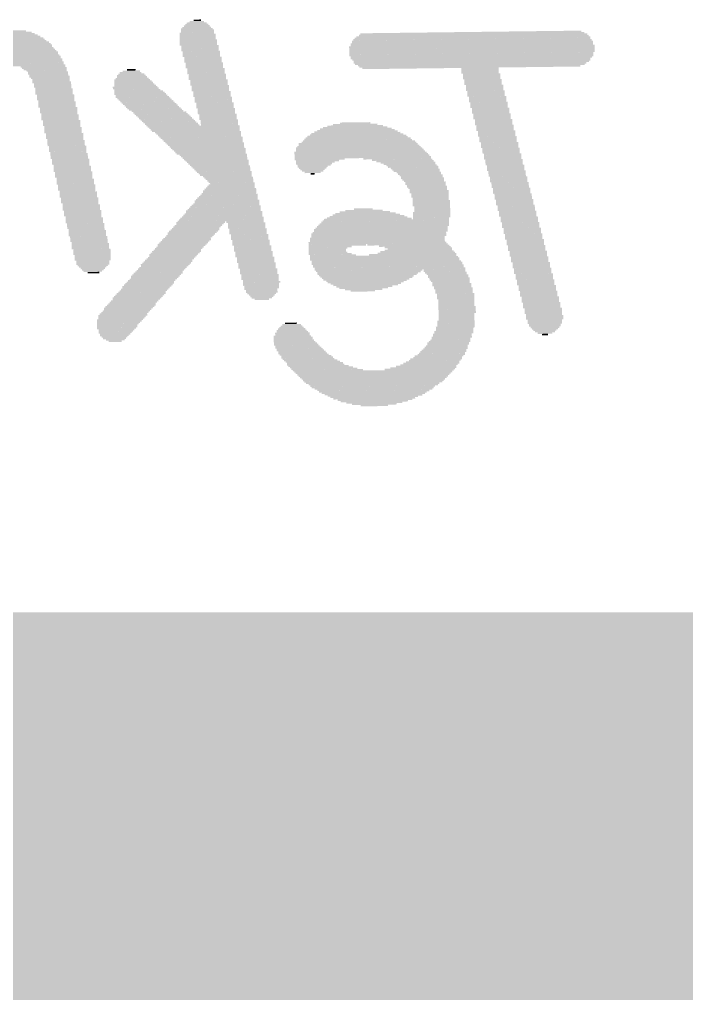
# Model space of a CAD drawing. Extents: x -28.5 to 28.5, y -1.2 to 59.4.
# Drawn here: x 0.14 to 4.87, y 20.16 to 27.06 of the extents above; entities that cross this region are included whole.
import ezdxf

# ---------------------------------------------------------------- set-up
doc = ezdxf.new("R2010")
doc.units = 0
doc.layers.add('22', color=253, linetype='CONTINUOUS')

# ---------------------------------------------------------------- blocks, each defined once
blk = doc.blocks.new('RECT')
blk.add_solid([(-0.5, -0.5), (0.5, -0.5), (-0.5, 0.5), (0.5, 0.5)])

msp = doc.modelspace()

# ---------------------------------------------------------------- block references
at = {"layer": '22', "yscale": 0.0102, "rotation": 180.7}
for p, xscale in [((1.3978, 27.0423), 0.1016), ((1.4027, 27.0525), 0.0508), ((0.1134, 26.9657), 0.2337), ((0.1082, 26.9758), 0.1626), ((1.3984, 26.9915), 0.2235), ((1.4036, 26.9814), 0.2337), ((1.4037, 26.9713), 0.2337), ((1.3982, 27.0017), 0.2032), ((1.3981, 27.0118), 0.1829), ((1.398, 27.022), 0.1626), ((1.3979, 27.0322), 0.1422), ((3.3394, 26.9644), 1.5646), ((0.1244, 26.8947), 0.4572), ((0.1192, 26.9048), 0.4267), ((0.1191, 26.9149), 0.4064), ((0.1189, 26.9251), 0.3861), ((0.1188, 26.9352), 0.3454), ((0.1136, 26.9453), 0.315), ((0.1135, 26.9555), 0.2743), ((1.3987, 26.961), 0.2438), ((1.404, 26.9509), 0.254), ((1.4041, 26.9408), 0.254), ((1.4042, 26.9306), 0.254), ((1.4043, 26.9205), 0.254), ((1.4095, 26.9104), 0.2642), ((1.4097, 26.9002), 0.2642), ((3.3454, 26.8934), 1.717), ((3.34, 26.9136), 1.6866), ((3.3452, 26.9035), 1.6967), ((3.345, 26.9239), 1.6764), ((3.3449, 26.934), 1.6561), ((3.3447, 26.9442), 1.6358), ((3.3446, 26.9543), 1.5951), ((0.1251, 26.8337), 0.5588), ((0.125, 26.8439), 0.5385), ((0.1197, 26.8641), 0.508), ((0.1249, 26.854), 0.5182), ((0.1246, 26.8743), 0.4978), ((0.1245, 26.8845), 0.4775), ((1.4098, 26.8901), 0.2642), ((1.4099, 26.8799), 0.2642), ((1.4202, 26.8699), 0.2642), ((1.4203, 26.8597), 0.2642), ((1.4204, 26.8495), 0.2642), ((1.4206, 26.8394), 0.2642), ((1.4308, 26.8293), 0.2642), ((3.3405, 26.873), 1.7272), ((3.3457, 26.8629), 1.7374), ((3.3459, 26.8527), 1.7374), ((3.346, 26.8426), 1.7374), ((3.3461, 26.8324), 1.7374), ((3.3462, 26.8223), 1.7374), ((3.3455, 26.8832), 1.717), ((0.131, 26.7728), 0.6299), ((0.1311, 26.7627), 0.6299), ((0.1307, 26.7931), 0.6096), ((0.1308, 26.783), 0.6096), ((0.1254, 26.8134), 0.5791), ((0.1306, 26.8033), 0.5893), ((0.1303, 26.8236), 0.569), ((1.431, 26.8192), 0.2642), ((1.4311, 26.809), 0.2642), ((1.4312, 26.7989), 0.2642), ((1.4415, 26.7888), 0.2642), ((1.4416, 26.7787), 0.2642), ((1.4417, 26.7685), 0.2642), ((1.4419, 26.7584), 0.2642), ((3.3413, 26.812), 1.7272), ((3.3465, 26.8019), 1.717), ((3.3466, 26.7918), 1.717), ((3.3467, 26.7816), 1.6967), ((3.3468, 26.7715), 1.6764), ((3.347, 26.7613), 1.6764), ((3.3471, 26.7512), 1.6561), ((0.1313, 26.7423), 0.6502), ((0.1365, 26.7322), 0.6604), ((0.1363, 26.7526), 0.6401), ((0.3094, 26.7242), 0.315), ((0.3196, 26.7142), 0.315), ((0.3248, 26.7041), 0.3048), ((0.3351, 26.694), 0.2845), ((0.9347, 26.6912), 0.1219), ((0.9345, 26.7014), 0.061), ((1.4521, 26.7483), 0.2642), ((1.4523, 26.7382), 0.2642), ((1.4524, 26.728), 0.2642), ((1.4525, 26.7178), 0.2642), ((1.4628, 26.7078), 0.2642), ((1.4629, 26.6976), 0.2642), ((3.3472, 26.741), 1.6154), ((3.3473, 26.7308), 1.5951), ((3.3424, 26.7206), 1.5443), ((3.4035, 26.7112), 0.2642), ((3.4036, 26.701), 0.2642), ((3.4037, 26.6909), 0.2642), ((0.3454, 26.684), 0.2845), ((0.3455, 26.6738), 0.2845), ((0.3507, 26.6637), 0.2743), ((0.3559, 26.6536), 0.2845), ((0.3611, 26.6435), 0.2743), ((0.3664, 26.6334), 0.2642), ((0.3665, 26.6233), 0.2642), ((0.9405, 26.6303), 0.254), ((0.9457, 26.6202), 0.2642), ((0.9404, 26.6405), 0.2337), ((0.935, 26.6607), 0.2032), ((0.9402, 26.6506), 0.2134), ((0.9349, 26.6709), 0.1829), ((0.9297, 26.681), 0.1524), ((1.4631, 26.6875), 0.2642), ((1.4632, 26.6773), 0.2642), ((1.4735, 26.6673), 0.2642), ((1.4736, 26.6571), 0.2642), ((1.4737, 26.647), 0.2642), ((1.4738, 26.6368), 0.2642), ((1.4841, 26.6268), 0.2642), ((3.4038, 26.6807), 0.2642), ((3.4141, 26.6707), 0.2642), ((3.4143, 26.6605), 0.2642), ((3.4144, 26.6504), 0.2642), ((3.4145, 26.6402), 0.2642), ((3.4248, 26.6302), 0.2642), ((3.4249, 26.62), 0.2642), ((0.3717, 26.6132), 0.2743), ((0.3769, 26.6031), 0.2642), ((0.377, 26.5929), 0.2642), ((0.3771, 26.5828), 0.2642), ((0.3823, 26.5727), 0.254), ((0.3875, 26.5626), 0.2642), ((0.3877, 26.5524), 0.2642), ((0.9614, 26.5798), 0.315), ((0.9666, 26.5697), 0.3251), ((0.9509, 26.6101), 0.2743), ((0.9561, 26.6), 0.2845), ((0.9613, 26.5899), 0.2946), ((0.9769, 26.5596), 0.3251), ((0.9872, 26.5496), 0.3454), ((1.4842, 26.6166), 0.2642), ((1.4844, 26.6065), 0.2642), ((1.4845, 26.5963), 0.2642), ((1.4948, 26.5863), 0.2642), ((1.4949, 26.5761), 0.2642), ((1.495, 26.5659), 0.2642), ((1.4951, 26.5558), 0.2642), ((3.425, 26.6099), 0.2642), ((3.4252, 26.5997), 0.2642), ((3.4354, 26.5897), 0.2642), ((3.4356, 26.5795), 0.2642), ((3.4357, 26.5693), 0.2642), ((3.4358, 26.5592), 0.2642), ((0.3878, 26.5423), 0.2642), ((0.3879, 26.5321), 0.2642), ((0.3982, 26.5221), 0.2642), ((0.3983, 26.5119), 0.2642), ((0.3984, 26.5017), 0.2642), ((0.3986, 26.4916), 0.2642), ((0.4038, 26.4815), 0.254), ((0.9924, 26.5395), 0.3556), ((0.9976, 26.5294), 0.3658), ((1.0079, 26.5194), 0.3658), ((1.0131, 26.5093), 0.3759), ((1.0234, 26.4992), 0.3759), ((1.0336, 26.4892), 0.3759), ((1.5054, 26.5458), 0.2642), ((1.5056, 26.5356), 0.2642), ((1.5057, 26.5254), 0.2642), ((1.5058, 26.5153), 0.2642), ((1.5161, 26.5052), 0.2642), ((1.5162, 26.4951), 0.2642), ((1.5163, 26.4849), 0.2642), ((3.4461, 26.5491), 0.2642), ((3.4462, 26.539), 0.2642), ((3.4463, 26.5288), 0.2642), ((3.4465, 26.5187), 0.2642), ((3.4567, 26.5086), 0.2642), ((3.4569, 26.4985), 0.2642), ((3.457, 26.4883), 0.2642), ((0.409, 26.4714), 0.2642), ((0.4091, 26.4612), 0.2642), ((0.4092, 26.4511), 0.2642), ((0.4093, 26.4409), 0.2642), ((0.4196, 26.4309), 0.2642), ((0.4198, 26.4207), 0.2642), ((1.0439, 26.4792), 0.3759), ((1.0542, 26.4691), 0.3759), ((1.0645, 26.4591), 0.3759), ((1.0748, 26.449), 0.3759), ((1.0851, 26.439), 0.3759), ((1.0953, 26.429), 0.3759), ((1.1056, 26.4189), 0.3759), ((1.5165, 26.4748), 0.2642), ((1.5267, 26.4647), 0.2642), ((1.5269, 26.4546), 0.2642), ((1.527, 26.4444), 0.2642), ((1.5271, 26.4342), 0.2642), ((1.5374, 26.4242), 0.2642), ((1.5375, 26.4141), 0.2642), ((3.4571, 26.4782), 0.2642), ((3.4674, 26.4681), 0.2642), ((3.4675, 26.458), 0.2642), ((3.4677, 26.4478), 0.2642), ((3.4678, 26.4376), 0.2642), ((3.4781, 26.4276), 0.2642), ((3.4782, 26.4174), 0.2642), ((0.4199, 26.4106), 0.2642), ((0.42, 26.4004), 0.2642), ((0.4252, 26.3903), 0.254), ((0.4304, 26.3802), 0.2642), ((0.4305, 26.37), 0.2642), ((0.4307, 26.3599), 0.2642), ((0.4308, 26.3497), 0.2642), ((1.121, 26.409), 0.3658), ((1.1363, 26.399), 0.3759), ((1.1466, 26.389), 0.3759), ((1.1569, 26.3789), 0.3759), ((1.1672, 26.3689), 0.3759), ((1.1775, 26.3589), 0.3759), ((1.1878, 26.3488), 0.3759), ((1.5376, 26.4039), 0.2642), ((1.5378, 26.3937), 0.2642), ((1.5481, 26.3837), 0.2642), ((1.5482, 26.3735), 0.2642), ((1.5483, 26.3634), 0.2642), ((1.5484, 26.3532), 0.2642), ((1.5587, 26.3432), 0.2642), ((3.4783, 26.4073), 0.2642), ((3.4784, 26.3971), 0.2642), ((3.4887, 26.3871), 0.2642), ((3.4888, 26.3769), 0.2642), ((3.489, 26.3668), 0.2642), ((3.4891, 26.3566), 0.2642), ((3.4994, 26.3466), 0.2642), ((0.4411, 26.3397), 0.2642), ((0.4412, 26.3295), 0.2642), ((0.4413, 26.3194), 0.2642), ((0.4414, 26.3092), 0.2642), ((0.4466, 26.2991), 0.254), ((0.4518, 26.289), 0.2642), ((0.452, 26.2789), 0.2642), ((1.1981, 26.3388), 0.3759), ((1.2083, 26.3287), 0.3759), ((1.2186, 26.3187), 0.3759), ((1.2289, 26.3087), 0.3759), ((1.3763, 26.3003), 0.6502), ((1.3815, 26.2902), 0.6401), ((1.3867, 26.2801), 0.6299), ((1.5588, 26.333), 0.2642), ((1.559, 26.3229), 0.2642), ((1.5591, 26.3127), 0.2642), ((2.5248, 26.2737), 0.5486), ((2.5247, 26.2839), 0.508), ((2.5195, 26.294), 0.4572), ((2.5194, 26.3041), 0.3962), ((2.5193, 26.3143), 0.315), ((2.5191, 26.3244), 0.2134), ((3.4995, 26.3364), 0.2642), ((3.4996, 26.3263), 0.2642), ((3.4997, 26.3161), 0.2642), ((3.51, 26.3061), 0.2642), ((3.5102, 26.2959), 0.2642), ((3.5103, 26.2858), 0.2642), ((3.5104, 26.2756), 0.2642), ((0.4521, 26.2687), 0.2642), ((0.4522, 26.2585), 0.2642), ((0.4625, 26.2485), 0.2642), ((0.4626, 26.2384), 0.2642), ((0.4627, 26.2282), 0.2642), ((0.4629, 26.218), 0.2642), ((0.4681, 26.2079), 0.254), ((1.392, 26.27), 0.6198), ((1.4073, 26.2601), 0.6096), ((1.4125, 26.25), 0.5994), ((1.4177, 26.2399), 0.5893), ((1.4229, 26.2298), 0.5791), ((1.4332, 26.2197), 0.5791), ((1.4384, 26.2096), 0.569), ((2.5359, 26.2027), 0.7722), ((2.5357, 26.2129), 0.7518), ((2.5305, 26.223), 0.7214), ((2.5304, 26.2331), 0.701), ((2.5303, 26.2433), 0.6604), ((2.5251, 26.2534), 0.6299), ((2.525, 26.2636), 0.5893), ((3.5207, 26.2656), 0.2642), ((3.5208, 26.2554), 0.2642), ((3.5209, 26.2452), 0.2642), ((3.5211, 26.2351), 0.2642), ((3.5313, 26.225), 0.2642), ((3.5315, 26.2149), 0.2642), ((0.4733, 26.1978), 0.2642), ((0.4734, 26.1877), 0.2642), ((0.4735, 26.1775), 0.2642), ((0.4737, 26.1674), 0.2642), ((0.4839, 26.1573), 0.2642), ((0.4841, 26.1472), 0.2642), ((0.4842, 26.137), 0.2642), ((1.4436, 26.1995), 0.5588), ((1.4488, 26.1894), 0.5486), ((1.4591, 26.1794), 0.5486), ((1.4643, 26.1693), 0.5385), ((1.4695, 26.1592), 0.5283), ((1.4747, 26.1491), 0.5182), ((1.485, 26.1391), 0.5182), ((2.5416, 26.152), 0.8839), ((2.5468, 26.1419), 0.8941), ((2.5414, 26.1621), 0.8636), ((2.5361, 26.1824), 0.8331), ((2.5413, 26.1723), 0.8433), ((2.5411, 26.1926), 0.8026), ((3.5316, 26.2047), 0.2642), ((3.5317, 26.1946), 0.2642), ((3.542, 26.1845), 0.2642), ((3.5421, 26.1744), 0.2642), ((3.5422, 26.1642), 0.2642), ((3.5424, 26.1541), 0.2642), ((3.5527, 26.144), 0.2642), ((0.4843, 26.1269), 0.2642), ((0.4895, 26.1167), 0.254), ((0.4947, 26.1067), 0.2642), ((0.4948, 26.0965), 0.2642), ((0.495, 26.0863), 0.2642), ((0.4951, 26.0762), 0.2642), ((1.4902, 26.129), 0.508), ((1.4954, 26.1189), 0.4978), ((1.5006, 26.1088), 0.4877), ((1.516, 26.0988), 0.4775), ((1.5212, 26.0887), 0.4674), ((1.5264, 26.0786), 0.4572), ((1.5316, 26.0685), 0.447), ((2.5521, 26.1216), 0.9246), ((2.5573, 26.1115), 0.9347), ((2.5625, 26.1014), 0.9449), ((2.5677, 26.0913), 0.955), ((2.5729, 26.0812), 0.9652), ((2.2682, 26.0674), 0.3556), ((2.552, 26.1318), 0.9042), ((2.8168, 26.0741), 0.4775), ((3.5528, 26.1339), 0.2642), ((3.5529, 26.1237), 0.2642), ((3.553, 26.1135), 0.2642), ((3.5633, 26.1035), 0.2642), ((3.5634, 26.0933), 0.2642), ((3.5636, 26.0832), 0.2642), ((3.5637, 26.073), 0.2642), ((0.5054, 26.0661), 0.2642), ((0.5055, 26.056), 0.2642), ((0.5056, 26.0458), 0.2642), ((0.5057, 26.0357), 0.2642), ((0.511, 26.0256), 0.254), ((0.5162, 26.0155), 0.2642), ((0.5163, 26.0053), 0.2642), ((1.5419, 26.0585), 0.447), ((1.5471, 26.0484), 0.4369), ((1.5523, 26.0383), 0.4267), ((1.5575, 26.0282), 0.4166), ((1.5678, 26.0182), 0.4166), ((1.573, 26.0081), 0.4064), ((1.5782, 25.998), 0.3962), ((2.2531, 26.057), 0.3048), ((2.238, 26.0467), 0.2743), ((2.228, 26.0364), 0.254), ((2.2281, 26.0262), 0.2337), ((2.2181, 26.0159), 0.2134), ((2.2182, 26.0058), 0.193), ((2.8525, 26.0643), 0.4267), ((2.873, 26.0544), 0.4064), ((2.8934, 26.0445), 0.3861), ((2.9037, 26.0345), 0.3658), ((2.9191, 26.0245), 0.3556), ((2.9293, 26.0145), 0.3556), ((2.9396, 26.0044), 0.3353), ((3.574, 26.063), 0.2642), ((3.5741, 26.0528), 0.2642), ((3.5742, 26.0427), 0.2642), ((3.5743, 26.0325), 0.2642), ((3.5846, 26.0225), 0.2642), ((3.5847, 26.0123), 0.2642), ((3.5849, 26.0022), 0.2642), ((0.5164, 25.9952), 0.2642), ((0.5165, 25.985), 0.2642), ((0.5268, 25.975), 0.2642), ((0.5269, 25.9648), 0.2642), ((0.5271, 25.9546), 0.2642), ((0.5272, 25.9445), 0.2642), ((0.5324, 25.9344), 0.254), ((1.5834, 25.9879), 0.3861), ((1.5937, 25.9778), 0.3861), ((1.5989, 25.9677), 0.3759), ((1.6041, 25.9576), 0.3658), ((1.6143, 25.9476), 0.3454), ((1.6246, 25.9376), 0.3454), ((2.2183, 25.9956), 0.1727), ((2.2184, 25.9855), 0.1524), ((2.2186, 25.9753), 0.1118), ((2.2187, 25.9651), 0.0305), ((2.9499, 25.9944), 0.3353), ((2.9551, 25.9843), 0.3251), ((2.9705, 25.9743), 0.315), ((2.9757, 25.9642), 0.3048), ((2.986, 25.9542), 0.3048), ((2.9912, 25.9441), 0.2946), ((2.9964, 25.934), 0.3048), ((3.585, 25.992), 0.2642), ((3.5953, 25.982), 0.2642), ((3.5954, 25.9718), 0.2642), ((3.5955, 25.9616), 0.2642), ((3.5956, 25.9515), 0.2642), ((3.6059, 25.9414), 0.2642), ((3.6061, 25.9313), 0.2642), ((0.5376, 25.9243), 0.2642), ((0.5377, 25.9141), 0.2642), ((0.5378, 25.904), 0.2642), ((0.538, 25.8938), 0.2642), ((0.5482, 25.8838), 0.2642), ((0.5484, 25.8736), 0.2642), ((0.5485, 25.8635), 0.2642), ((1.6298, 25.9275), 0.3353), ((1.6357, 25.8666), 0.3454), ((1.635, 25.9174), 0.3251), ((1.6406, 25.8768), 0.3353), ((1.6402, 25.9073), 0.315), ((1.6456, 25.887), 0.3251), ((1.6505, 25.8972), 0.315), ((3.0016, 25.9239), 0.2946), ((3.0068, 25.9138), 0.2845), ((3.0171, 25.9038), 0.2845), ((3.0172, 25.8936), 0.2845), ((3.0224, 25.8835), 0.2743), ((3.0276, 25.8734), 0.2845), ((3.0328, 25.8633), 0.2743), ((3.6062, 25.9211), 0.2642), ((3.6063, 25.911), 0.2642), ((3.6166, 25.9009), 0.2642), ((3.6167, 25.8908), 0.2642), ((3.6168, 25.8806), 0.2642), ((3.617, 25.8705), 0.2642), ((3.6272, 25.8604), 0.2642), ((0.5486, 25.8533), 0.2642), ((0.5538, 25.8432), 0.254), ((0.559, 25.8331), 0.2642), ((0.5591, 25.8229), 0.2642), ((0.5593, 25.8128), 0.2642), ((0.5594, 25.8026), 0.2642), ((0.5697, 25.7926), 0.2642), ((1.6162, 25.7952), 0.4267), ((1.6212, 25.8054), 0.4166), ((1.6261, 25.8157), 0.4064), ((1.626, 25.8258), 0.3861), ((1.6308, 25.8462), 0.3759), ((1.6309, 25.836), 0.3759), ((1.6358, 25.8564), 0.3658), ((3.038, 25.8532), 0.2642), ((3.0432, 25.8431), 0.2743), ((3.0433, 25.833), 0.2743), ((3.0485, 25.8229), 0.2642), ((3.0487, 25.8127), 0.2642), ((3.0488, 25.8026), 0.2642), ((3.054, 25.7925), 0.254), ((3.6274, 25.8503), 0.2642), ((3.6275, 25.8401), 0.2642), ((3.6276, 25.8299), 0.2642), ((3.6379, 25.8199), 0.2642), ((3.638, 25.8098), 0.2642), ((3.6381, 25.7996), 0.2642), ((0.5698, 25.7824), 0.2642), ((0.5699, 25.7723), 0.2642), ((0.5701, 25.7621), 0.2642), ((0.5753, 25.752), 0.254), ((0.5805, 25.7419), 0.2642), ((0.5806, 25.7318), 0.2642), ((1.5968, 25.7238), 0.508), ((1.6017, 25.7341), 0.4978), ((1.6016, 25.7442), 0.4775), ((1.6065, 25.7545), 0.4674), ((1.6114, 25.7748), 0.4572), ((1.6115, 25.7647), 0.4572), ((1.6113, 25.785), 0.4369), ((3.0541, 25.7823), 0.254), ((3.0593, 25.7722), 0.2642), ((3.0594, 25.762), 0.2642), ((3.0596, 25.7519), 0.2642), ((3.0597, 25.7417), 0.2642), ((3.0649, 25.7316), 0.254), ((3.6383, 25.7894), 0.2642), ((3.6486, 25.7794), 0.2642), ((3.6487, 25.7692), 0.2642), ((3.6488, 25.7591), 0.2642), ((3.6489, 25.7489), 0.2642), ((3.6592, 25.7389), 0.2642), ((3.6593, 25.7287), 0.2642), ((0.5807, 25.7216), 0.2642), ((0.5808, 25.7114), 0.2642), ((0.5911, 25.7014), 0.2642), ((0.5912, 25.6912), 0.2642), ((0.5914, 25.6811), 0.2642), ((0.5915, 25.6709), 0.2642), ((0.5967, 25.6608), 0.254), ((1.5773, 25.6525), 0.5893), ((1.5772, 25.6626), 0.569), ((1.5821, 25.6729), 0.5588), ((1.5871, 25.6831), 0.5486), ((1.5868, 25.7034), 0.5283), ((1.592, 25.6933), 0.5385), ((1.5918, 25.7136), 0.5182), ((2.6035, 25.6549), 0.569), ((2.6034, 25.665), 0.5283), ((2.5982, 25.6751), 0.4775), ((2.593, 25.6852), 0.4267), ((2.5878, 25.6953), 0.3556), ((2.5826, 25.7054), 0.2642), ((2.5774, 25.7155), 0.1321), ((3.0603, 25.6909), 0.2642), ((3.0604, 25.6808), 0.2642), ((3.0606, 25.6706), 0.2642), ((3.0607, 25.6605), 0.2642), ((3.065, 25.7215), 0.254), ((3.0651, 25.7113), 0.254), ((3.0653, 25.7011), 0.254), ((3.6595, 25.7186), 0.2642), ((3.6596, 25.7084), 0.2642), ((3.6699, 25.6984), 0.2642), ((3.67, 25.6882), 0.2642), ((3.6701, 25.6781), 0.2642), ((3.6702, 25.6679), 0.2642), ((3.6805, 25.6579), 0.2642), ((0.6019, 25.6507), 0.2642), ((0.602, 25.6406), 0.2642), ((0.6021, 25.6304), 0.2642), ((0.6023, 25.6203), 0.2642), ((0.6126, 25.6102), 0.2642), ((0.6127, 25.6001), 0.2642), ((0.6128, 25.5899), 0.2642), ((1.4003, 25.5894), 0.3353), ((1.4103, 25.5996), 0.3353), ((1.4253, 25.6201), 0.3454), ((1.4203, 25.6099), 0.3353), ((1.5674, 25.632), 0.6096), ((1.5724, 25.6423), 0.5994), ((1.7402, 25.624), 0.2642), ((1.7505, 25.614), 0.2642), ((1.7506, 25.6038), 0.2642), ((1.7508, 25.5936), 0.2642), ((2.706, 25.585), 0.9347), ((2.716, 25.5953), 0.9347), ((2.721, 25.6055), 0.9246), ((2.7259, 25.6157), 0.9144), ((2.7309, 25.6259), 0.9042), ((2.7358, 25.6362), 0.8941), ((2.6087, 25.6448), 0.6198), ((3.0557, 25.6502), 0.254), ((3.6806, 25.6477), 0.2642), ((3.6808, 25.6375), 0.2642), ((3.6809, 25.6274), 0.2642), ((3.6912, 25.6173), 0.2642), ((3.6913, 25.6072), 0.2642), ((3.6914, 25.597), 0.2642), ((3.6915, 25.5869), 0.2642), ((0.6129, 25.5797), 0.2642), ((0.6181, 25.5696), 0.254), ((0.6233, 25.5595), 0.2642), ((0.6235, 25.5494), 0.2642), ((0.6236, 25.5392), 0.2642), ((0.6237, 25.5291), 0.2642), ((0.634, 25.519), 0.2642), ((1.3402, 25.5175), 0.3353), ((1.3502, 25.5278), 0.3353), ((1.3652, 25.5483), 0.3454), ((1.3602, 25.5381), 0.3353), ((1.3752, 25.5586), 0.3454), ((1.3853, 25.5689), 0.3454), ((1.3902, 25.5791), 0.3353), ((1.7509, 25.5835), 0.2642), ((1.7612, 25.5734), 0.2642), ((1.7613, 25.5633), 0.2642), ((1.7614, 25.5531), 0.2642), ((1.7615, 25.543), 0.2642), ((1.7718, 25.5329), 0.2642), ((1.7719, 25.5228), 0.2642), ((2.6764, 25.5135), 0.955), ((2.6862, 25.5441), 0.955), ((2.6863, 25.5339), 0.955), ((2.6864, 25.5238), 0.955), ((2.6962, 25.5544), 0.955), ((2.701, 25.5748), 0.9449), ((2.7011, 25.5646), 0.9449), ((3.7018, 25.5768), 0.2642), ((3.702, 25.5667), 0.2642), ((3.7021, 25.5565), 0.2642), ((3.7022, 25.5464), 0.2642), ((3.7125, 25.5363), 0.2642), ((3.7126, 25.5262), 0.2642), ((3.7127, 25.516), 0.2642), ((0.6341, 25.5089), 0.2642), ((0.6342, 25.4987), 0.2642), ((0.6344, 25.4886), 0.2642), ((0.6396, 25.4785), 0.254), ((0.6448, 25.4684), 0.2642), ((0.6449, 25.4582), 0.2642), ((0.645, 25.448), 0.2642), ((1.2951, 25.4661), 0.3454), ((1.2901, 25.4559), 0.3353), ((1.3051, 25.4764), 0.3454), ((1.3152, 25.4867), 0.3454), ((1.3252, 25.497), 0.3454), ((1.3301, 25.5072), 0.3353), ((1.7721, 25.5126), 0.2642), ((1.7722, 25.5025), 0.2642), ((1.7825, 25.4924), 0.2642), ((1.7826, 25.4823), 0.2642), ((1.7827, 25.4721), 0.2642), ((1.7829, 25.4619), 0.2642), ((1.7931, 25.4519), 0.2642), ((2.6717, 25.483), 0.9652), ((2.6769, 25.4729), 0.9754), ((2.3925, 25.4592), 0.4064), ((2.3419, 25.4485), 0.3048), ((2.6765, 25.5033), 0.955), ((2.6766, 25.4932), 0.955), ((2.8903, 25.4653), 0.569), ((2.9362, 25.4557), 0.4978), ((2.9617, 25.4459), 0.4674), ((3.7129, 25.5058), 0.2642), ((3.7231, 25.4958), 0.2642), ((3.7233, 25.4856), 0.2642), ((3.7234, 25.4755), 0.2642), ((3.7235, 25.4653), 0.2642), ((3.7338, 25.4553), 0.2642), ((0.6451, 25.4379), 0.2642), ((0.6554, 25.4278), 0.2642), ((0.6555, 25.4177), 0.2642), ((0.6557, 25.4075), 0.2642), ((0.6558, 25.3974), 0.2642), ((0.661, 25.3873), 0.254), ((1.235, 25.3943), 0.3454), ((1.23, 25.3841), 0.3353), ((1.245, 25.4046), 0.3454), ((1.2551, 25.4149), 0.3454), ((1.26, 25.4251), 0.3353), ((1.2701, 25.4354), 0.3353), ((1.2801, 25.4456), 0.3353), ((1.7933, 25.4417), 0.2642), ((1.7934, 25.4316), 0.2642), ((1.7935, 25.4214), 0.2642), ((1.8038, 25.4114), 0.2642), ((1.8039, 25.4012), 0.2642), ((1.804, 25.3911), 0.2642), ((1.8042, 25.3809), 0.2642), ((2.3267, 25.4381), 0.2743), ((2.3218, 25.4279), 0.2642), ((2.3219, 25.4177), 0.2642), ((2.3271, 25.4076), 0.2743), ((2.3425, 25.3977), 0.3048), ((2.3629, 25.3877), 0.3251), ((2.7186, 25.3819), 1.0363), ((2.9268, 25.3946), 0.6198), ((2.952, 25.4051), 0.5486), ((2.957, 25.4153), 0.5182), ((2.967, 25.4256), 0.4775), ((2.9771, 25.4359), 0.4572), ((3.7339, 25.4451), 0.2642), ((3.734, 25.435), 0.2642), ((3.7342, 25.4248), 0.2642), ((3.7445, 25.4148), 0.2642), ((3.7446, 25.4046), 0.2642), ((3.7447, 25.3945), 0.2642), ((3.7448, 25.3843), 0.2642), ((0.6611, 25.3771), 0.254), ((0.6612, 25.367), 0.254), ((0.6614, 25.3568), 0.254), ((0.6615, 25.3466), 0.2337), ((0.6616, 25.3365), 0.2337), ((0.6617, 25.3263), 0.2337), ((0.6619, 25.3162), 0.2134), ((1.1749, 25.3224), 0.3454), ((1.17, 25.3122), 0.3353), ((1.1849, 25.3327), 0.3454), ((1.195, 25.343), 0.3454), ((1.1999, 25.3532), 0.3353), ((1.21, 25.3635), 0.3353), ((1.22, 25.3738), 0.3353), ((1.8144, 25.3709), 0.2642), ((1.8146, 25.3607), 0.2642), ((1.8147, 25.3506), 0.2642), ((1.8148, 25.3404), 0.2642), ((1.8251, 25.3304), 0.2642), ((1.8252, 25.3202), 0.2642), ((1.8253, 25.3101), 0.2642), ((2.7238, 25.3718), 1.0465), ((2.729, 25.3617), 1.0566), ((2.7342, 25.3516), 1.0465), ((2.7394, 25.3415), 1.0566), ((2.7446, 25.3314), 1.0668), ((2.7498, 25.3213), 1.0566), ((2.755, 25.3113), 1.0668), ((3.7551, 25.3743), 0.2642), ((3.7552, 25.3641), 0.2642), ((3.7554, 25.354), 0.2642), ((3.7555, 25.3438), 0.2642), ((3.7658, 25.3338), 0.2642), ((3.7659, 25.3236), 0.2642), ((3.766, 25.3134), 0.2642), ((0.662, 25.306), 0.193), ((0.6621, 25.2958), 0.1727), ((0.6622, 25.2857), 0.1524), ((0.6624, 25.2755), 0.1321), ((0.6676, 25.2654), 0.0813), ((1.1048, 25.2403), 0.3454), ((1.1148, 25.2506), 0.3454), ((1.1249, 25.2608), 0.3454), ((1.1298, 25.2711), 0.3353), ((1.1398, 25.2814), 0.3353), ((1.1499, 25.2916), 0.3353), ((1.1599, 25.3019), 0.3353), ((1.8255, 25.2999), 0.2642), ((1.8358, 25.2899), 0.2642), ((1.8359, 25.2797), 0.2642), ((1.836, 25.2695), 0.2642), ((1.8361, 25.2594), 0.2642), ((1.8464, 25.2493), 0.2642), ((1.8465, 25.2392), 0.2642), ((2.7602, 25.3011), 1.0566), ((2.7654, 25.2911), 1.0668), ((2.6183, 25.2791), 0.7518), ((2.6184, 25.2689), 0.7315), ((2.6084, 25.2587), 0.7112), ((2.6085, 25.2485), 0.6909), ((2.6035, 25.2383), 0.6604), ((3.1516, 25.2856), 0.2946), ((3.1518, 25.2755), 0.2946), ((3.162, 25.2654), 0.2946), ((3.1672, 25.2553), 0.2845), ((3.1775, 25.2453), 0.2845), ((3.7661, 25.3033), 0.2642), ((3.7764, 25.2932), 0.2642), ((3.7765, 25.2831), 0.2642), ((3.7767, 25.2729), 0.2642), ((3.7768, 25.2628), 0.2642), ((3.7871, 25.2527), 0.2642), ((3.7872, 25.2426), 0.2642), ((1.0547, 25.1787), 0.3454), ((1.0648, 25.189), 0.3454), ((1.0697, 25.1992), 0.3353), ((1.0798, 25.2095), 0.3353), ((1.0898, 25.2198), 0.3353), ((1.0998, 25.2301), 0.3353), ((1.8467, 25.229), 0.2642), ((1.8468, 25.2189), 0.2642), ((1.852, 25.2088), 0.254), ((1.8572, 25.1987), 0.2642), ((1.8522, 25.1884), 0.254), ((1.8524, 25.1783), 0.254), ((2.6036, 25.2281), 0.6401), ((2.5987, 25.2179), 0.6096), ((2.5988, 25.2077), 0.569), ((2.5939, 25.1975), 0.5385), ((2.594, 25.1874), 0.4978), ((2.5941, 25.1772), 0.4572), ((3.1776, 25.2351), 0.2845), ((3.1879, 25.2251), 0.2845), ((3.1881, 25.2149), 0.2845), ((3.1933, 25.2048), 0.2743), ((3.1985, 25.1947), 0.2642), ((3.2037, 25.1846), 0.2743), ((3.2038, 25.1745), 0.2743), ((3.7873, 25.2324), 0.2642), ((3.7875, 25.2223), 0.2642), ((3.7977, 25.2122), 0.2642), ((3.7979, 25.2021), 0.2642), ((3.798, 25.1919), 0.2642), ((3.7981, 25.1817), 0.2642), ((3.8084, 25.1717), 0.2642), ((0.9947, 25.1068), 0.3454), ((1.0047, 25.1171), 0.3454), ((1.0096, 25.1274), 0.3353), ((1.0197, 25.1376), 0.3353), ((1.0297, 25.1479), 0.3353), ((1.0447, 25.1684), 0.3454), ((1.0397, 25.1582), 0.3353), ((1.8576, 25.1682), 0.2438), ((1.8577, 25.158), 0.2438), ((1.8527, 25.1478), 0.2337), ((1.8579, 25.1377), 0.2235), ((1.8581, 25.1276), 0.2235), ((1.8582, 25.1174), 0.2032), ((1.8583, 25.1072), 0.1829), ((2.5841, 25.1669), 0.3962), ((2.5791, 25.1567), 0.3454), ((2.5792, 25.1465), 0.2642), ((2.5743, 25.1363), 0.1727), ((3.209, 25.1644), 0.2642), ((3.2142, 25.1543), 0.2743), ((3.2194, 25.1442), 0.2642), ((3.2195, 25.134), 0.2642), ((3.2196, 25.1239), 0.2642), ((3.2299, 25.1138), 0.2642), ((3.2301, 25.1037), 0.2642), ((3.8085, 25.1616), 0.2642), ((3.8086, 25.1514), 0.2642), ((3.8088, 25.1412), 0.2642), ((3.819, 25.1312), 0.2642), ((3.8192, 25.121), 0.2642), ((3.8193, 25.1109), 0.2642), ((0.9346, 25.035), 0.3454), ((0.9395, 25.0452), 0.3353), ((0.9496, 25.0555), 0.3353), ((0.9596, 25.0658), 0.3353), ((0.9746, 25.0863), 0.3454), ((0.9696, 25.0761), 0.3353), ((0.9846, 25.0966), 0.3454), ((1.8584, 25.0971), 0.1626), ((1.8586, 25.0869), 0.1422), ((1.8587, 25.0768), 0.1016), ((3.2302, 25.0935), 0.2642), ((3.2303, 25.0834), 0.2642), ((3.2355, 25.0733), 0.254), ((3.2356, 25.0631), 0.254), ((3.2358, 25.0529), 0.254), ((3.2359, 25.0428), 0.254), ((3.236, 25.0326), 0.254), ((3.8194, 25.1007), 0.2642), ((3.8297, 25.0907), 0.2642), ((3.8298, 25.0805), 0.2642), ((3.8299, 25.0704), 0.2642), ((3.8301, 25.0602), 0.2642), ((3.8404, 25.0502), 0.2642), ((3.8405, 25.04), 0.2642), ((0.8745, 24.9631), 0.3454), ((0.8794, 24.9733), 0.3353), ((0.8895, 24.9836), 0.3353), ((0.8995, 24.9939), 0.3353), ((0.9145, 25.0144), 0.3454), ((0.9095, 25.0042), 0.3353), ((0.9245, 25.0247), 0.3454), ((3.2412, 25.0225), 0.2642), ((3.2413, 25.0124), 0.2642), ((3.2415, 25.0022), 0.2642), ((3.2416, 24.9921), 0.2642), ((3.2417, 24.9819), 0.2642), ((3.2367, 24.9717), 0.254), ((3.8406, 25.0298), 0.2642), ((3.8407, 25.0197), 0.2642), ((3.851, 25.0097), 0.2642), ((3.8511, 24.9995), 0.2642), ((3.8513, 24.9893), 0.2642), ((3.8514, 24.9792), 0.2642), ((3.8566, 24.9691), 0.254), ((0.8545, 24.9324), 0.3251), ((0.8496, 24.9222), 0.315), ((0.8446, 24.912), 0.3048), ((0.8397, 24.9017), 0.2946), ((0.8695, 24.9529), 0.3353), ((0.8646, 24.9427), 0.3251), ((2.0692, 24.8964), 0.1321), ((2.064, 24.9065), 0.0813), ((3.2323, 24.9208), 0.2642), ((3.2324, 24.9107), 0.2642), ((3.2325, 24.9005), 0.2642), ((3.2369, 24.9615), 0.254), ((3.237, 24.9514), 0.254), ((3.2371, 24.9412), 0.254), ((3.2372, 24.931), 0.254), ((3.8618, 24.959), 0.2642), ((3.8619, 24.9488), 0.2642), ((3.862, 24.9387), 0.2642), ((3.8622, 24.9285), 0.2438), ((3.8623, 24.9183), 0.2438), ((3.8624, 24.9082), 0.2438), ((3.8625, 24.898), 0.2235), ((0.8347, 24.8915), 0.2845), ((0.8348, 24.8814), 0.2845), ((0.8299, 24.8711), 0.2743), ((0.83, 24.861), 0.254), ((0.825, 24.8508), 0.2438), ((0.8201, 24.8405), 0.2337), ((0.8202, 24.8304), 0.2134), ((2.075, 24.8355), 0.2438), ((2.0751, 24.8254), 0.2438), ((2.0697, 24.8558), 0.2134), ((2.0749, 24.8457), 0.2235), ((2.0696, 24.866), 0.193), ((2.0694, 24.8761), 0.1727), ((2.0693, 24.8863), 0.1524), ((3.208, 24.8291), 0.2743), ((3.2179, 24.8495), 0.2743), ((3.218, 24.8393), 0.2743), ((3.2277, 24.8801), 0.2743), ((3.2228, 24.8699), 0.2642), ((3.2229, 24.8597), 0.2642), ((3.2327, 24.8903), 0.2642), ((3.8627, 24.8879), 0.2235), ((3.8628, 24.8777), 0.2032), ((3.8629, 24.8676), 0.1829), ((3.863, 24.8574), 0.1626), ((3.8632, 24.8472), 0.1422), ((3.8633, 24.8371), 0.1016), ((3.8634, 24.8269), 0.0406), ((0.8153, 24.8202), 0.2032), ((0.8154, 24.81), 0.1829), ((0.8155, 24.7998), 0.1626), ((0.8207, 24.7897), 0.1321), ((0.8208, 24.7796), 0.0914), ((2.0753, 24.8152), 0.2642), ((2.0805, 24.8051), 0.2743), ((2.0806, 24.795), 0.2743), ((2.0858, 24.7849), 0.2845), ((2.091, 24.7748), 0.2946), ((2.0962, 24.7647), 0.3048), ((3.1783, 24.7677), 0.2946), ((3.1784, 24.7576), 0.2946), ((3.1883, 24.778), 0.2946), ((3.1933, 24.7882), 0.2845), ((3.2032, 24.8087), 0.2845), ((3.1982, 24.7985), 0.2743), ((3.2081, 24.8189), 0.2743), ((2.1014, 24.7546), 0.315), ((2.1117, 24.7445), 0.315), ((2.1169, 24.7345), 0.3251), ((2.1272, 24.7244), 0.3251), ((2.1324, 24.7143), 0.3353), ((2.1427, 24.7043), 0.3353), ((2.1479, 24.6942), 0.3454), ((3.1334, 24.6961), 0.3251), ((3.1435, 24.7064), 0.3251), ((3.1484, 24.7166), 0.315), ((3.1585, 24.7269), 0.315), ((3.1634, 24.7371), 0.3048), ((3.1684, 24.7473), 0.2946), ((2.1581, 24.6842), 0.3454), ((2.1735, 24.6742), 0.3556), ((2.1787, 24.6641), 0.3658), ((2.189, 24.654), 0.3658), ((2.2044, 24.6441), 0.3759), ((2.2197, 24.6341), 0.3861), ((2.2351, 24.6241), 0.3962), ((3.0581, 24.624), 0.3962), ((3.0681, 24.6343), 0.3759), ((3.0833, 24.6447), 0.3658), ((3.0933, 24.6549), 0.3658), ((3.1033, 24.6652), 0.3454), ((3.1134, 24.6755), 0.3454), ((3.1285, 24.6858), 0.3353), ((2.2403, 24.614), 0.4064), ((2.2607, 24.6041), 0.4267), ((2.2812, 24.5942), 0.447), ((2.3016, 24.5843), 0.4674), ((2.3271, 24.5744), 0.4978), ((2.6524, 24.5683), 1.1278), ((2.6525, 24.5581), 1.1074), ((2.6526, 24.5479), 1.0871), ((2.9773, 24.5824), 0.4978), ((3.0026, 24.5929), 0.4674), ((3.0228, 24.6033), 0.4267), ((3.043, 24.6137), 0.4064), ((2.6527, 24.5378), 1.0668), ((2.6528, 24.5276), 1.0465), ((2.653, 24.5175), 1.0262), ((2.6531, 24.5073), 1.0058), ((2.6532, 24.4971), 0.9855), ((2.6533, 24.487), 0.9652), ((2.6535, 24.4768), 0.9246), ((2.6536, 24.4667), 0.9042), ((2.6486, 24.4564), 0.8738), ((2.6538, 24.4463), 0.8433), ((2.659, 24.4363), 0.8128), ((2.6541, 24.426), 0.7823), ((2.6542, 24.4159), 0.7417), ((2.6594, 24.4058), 0.7112), ((2.6595, 24.3956), 0.6706), ((2.6546, 24.3854), 0.6198), ((2.6547, 24.3752), 0.5791), ((2.6599, 24.3651), 0.5283), ((2.655, 24.3549), 0.4775), ((2.6551, 24.3448), 0.3962), ((2.6552, 24.3346), 0.315), ((2.6553, 24.3244), 0.193)]:
    msp.add_blockref('RECT', p, dxfattribs=dict(at, xscale=xscale))
at = {"layer": '22', "xscale": 20.32, "yscale": 5.08}
msp.add_blockref('RECT', (0, 20.32), dxfattribs=at)

doc.saveas('drawing.dxf')
